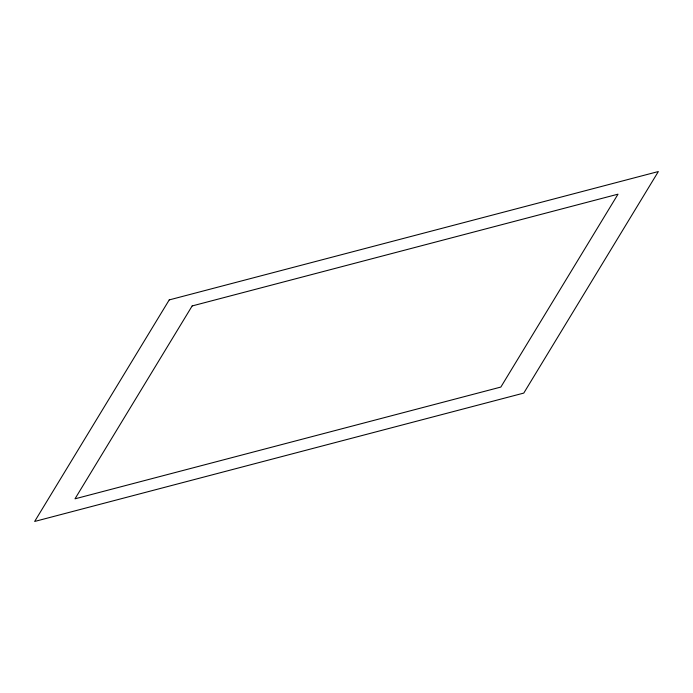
<?xml version="1.0" encoding="UTF-8"?>
<svg xmlns="http://www.w3.org/2000/svg" width="693" height="693" viewBox="0 0 693 693"><rect width="100%" height="100%" fill="white"/><g stroke="black" fill="none" stroke-linecap="round" stroke-linejoin="round"><path stroke-width="1.04" d="M169.222 299.913L34.65 521.457L523.778 393.087L658.35 171.543L169.222 299.913M192.152 305.942L74.983 498.83L500.848 387.058L618.017 194.17L192.152 305.942"/></g></svg>
